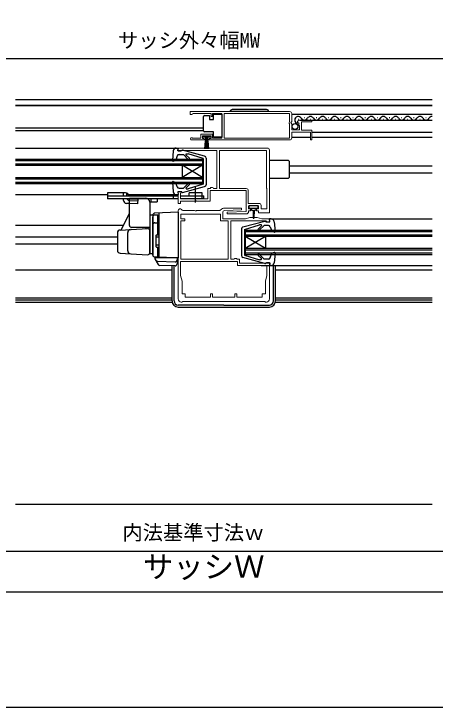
# Model space of a CAD drawing. Units: millimetres, scale not verified. Extents: x -525 to 525, y -783 to 779.
# Drawn here: x -43.5 to 164.2, y -782.9 to -440.7 of the extents above; entities that cross this region are included whole.
import ezdxf
from ezdxf.enums import TextEntityAlignment as Align

# ---------------------------------------------------------------- set-up
doc = ezdxf.new("R2010")
doc.units = ezdxf.units.MM
doc.header["$LTSCALE"] = 4
doc.layers.add('0-2_YKK_11', color=7, linetype='Continuous', lineweight=18)
for name, color, linetype in [('0-4_YKK_12', 2, 'Continuous'), ('0-5_YKK_13', 4, 'Continuous'), ('0-7_YKK_D', 6, 'Continuous'), ('0-8_YKK_ZWAK', 7, 'Continuous'), ('0-9_YSS_K', 3, 'Continuous')]:
    doc.layers.add(name, color=color, linetype=linetype)
doc.styles.add('ＭＳ ゴシック', font='')
doc.styles.get('ＭＳ ゴシック').set_extended_font_data('MS Gothic')

msp = doc.modelspace()

# ---------------------------------------------------------------- linework, layer by layer
at = {"layer": '0-2_YKK_11'}
for p, q in [((43.5, -488.901), (92.5, -488.901)), ((39.521, -537.507), (39.207, -537.193)), ((37.5, -537.9), (37.5, -581.4))]:
    msp.add_line(p, q, dxfattribs=at)
for points in [[(44.404, -501.93), (44.598, -502.001), (48.7, -502.001), (48.7, -500.001), (54.5, -500.001), (54.5, -502.001), (58.997, -502.001), (58.997, -489.801), (54.5, -489.801), (54.5, -491.401), (53.7, -491.401), (53.7, -489.801), (44.8, -489.801), (44.5, -490.101), (44.2, -490.401), (43.5, -490.401), (43.5, -488.901)], [(93.5, -489.901), (93.5, -493.732), (93.047, -494.272), (93.2, -494.601), (93.5, -494.901), (93.5, -497.901), (97.3, -497.901), (97.3, -495.701), (96.683, -495.701), (96.576, -495.442), (97.141, -494.877), (96.871, -494.409), (96.552, -494.494), (96.301, -494.283)], [(97.595, -493.101), (103.5, -493.101), (103.5, -493.901), (98.4, -493.901), (98.4, -498.101), (103.5, -498.101), (103.5, -502.901), (102.7, -502.901), (102.7, -499.001), (93.5, -499.001), (93.5, -501.901)], [(92.5, -502.901), (52.8, -502.901), (52.8, -502.101), (53.7, -502.101), (53.7, -500.801), (49.5, -500.801), (49.5, -502.101), (50.4, -502.101), (50.4, -502.901), (44.05, -502.901)], [(81.5, -506.9), (37.5, -506.9), (37.5, -508.4), (38.7, -508.4), (39, -508.1), (56.5, -508.1), (56.5, -526.8), (54.9, -526.8), (54.7, -526.6), (54.5, -526.4), (53.5, -526.4), (53.5, -526.8), (52.2, -526.8), (52.2, -532), (38.6, -532), (38.6, -529.4), (38.76, -529.204), (39, -528.91), (39, -528.4), (37.5, -528.4), (37.5, -534.3), (38.6, -534.3), (38.6, -533.1), (45.642, -533.1), (45.825, -532.98), (46.375, -532.98), (46.558, -533.1), (53.3, -533.1), (53.3, -527.9), (71, -527.9), (71, -538.169), (61.691, -538.625), (61.71, -539.4), (71.2, -539.4)], [(81.1, -508.1), (57.9, -508.1), (57.9, -526.9), (71.1, -526.9)], [(72.2, -538.4), (72.2, -537.9), (73.2, -537.9), (73.2, -536.9), (72.2, -536.9), (72.2, -535.4), (77.2, -535.4), (77.2, -536.9), (76.2, -536.9), (76.2, -537.9), (77.2, -537.9), (77.2, -538.9), (82.5, -538.9), (82.5, -507.9)], [(78.4, -535.2), (78.4, -536.9), (81.2, -536.9), (81.2, -526.9), (81.1, -526.727), (81.1, -508.1)], [(72.1, -527.9), (72.1, -534.2), (77.4, -534.2)], [(58.839, -537.04), (58.079, -537.8), (46.558, -537.8), (46.375, -537.92), (45.825, -537.92), (45.642, -537.8), (40.228, -537.8)], [(60.451, -537.785), (68.809, -537.376), (68.79, -536.6), (59.9, -536.6)], [(82.5, -581.4), (82.5, -563.4), (81, -563.4), (81, -563.8), (67.8, -563.8), (67.8, -561.8), (66.5, -561.8), (66.5, -561.4), (65.5, -561.4), (65.304, -561.56), (65.01, -561.8), (63.5, -561.8), (63.5, -542.9), (80.8, -542.9), (81, -543.1), (81.3, -543.4), (82.5, -543.4), (82.5, -541.9), (78.698, -541.9), (76.5, -541.1), (72.9, -541.1), (70.702, -541.9), (59.5, -541.9), (59.5, -538.784)], [(39, -582.9), (39.5, -582.9), (39.7, -582.7), (80.3, -582.7), (80.5, -582.9), (81, -582.9)]]:
    msp.add_lwpolyline(points, dxfattribs=at)
for points in [[(60.197, -502.001), (92.4, -502.001), (92.4, -495.001), (92.2, -494.801), (92.2, -494.201), (92.4, -494.001), (92.4, -489.801), (60.197, -489.801)], [(62.1, -561.8), (38.9, -561.8), (38.9, -542.9), (40.8, -542.9), (40.8, -541.9), (38.8, -541.9), (38.8, -539.6), (58.4, -539.6), (58.4, -542.9), (62.1, -542.9)], [(38.7, -562.9), (66.7, -562.9), (66.7, -564.9), (81.3, -564.9), (81.3, -569.801), (80.55, -572.6), (80.55, -578.9), (79, -578.9), (79, -580.5), (66.5, -580.5), (66.5, -578.9), (65.5, -578.9), (65.5, -580.5), (54.5, -580.5), (54.5, -578.9), (53.5, -578.9), (53.5, -580.5), (41, -580.5), (41, -578.9), (39.45, -578.9), (39.45, -572.6), (38.7, -569.801)]]:
    msp.add_lwpolyline(points, close=True, dxfattribs=at)
for centre, radius, start, end in [((92.5, -489.901), 1, 0.00001, 89.99999), ((97.595, -494.401), 1.3, 89.99998, 174.7841), ((44.05, -502.351), 0.55, 49.88058, 269.99997), ((92.5, -501.901), 1, 270.00001, 359.99999), ((81.5, -507.9), 1, 359.99955, 89.99953), ((71.1, -527.9), 1, 0.00001, 89.99999), ((38.5, -537.9), 1, 45.00002, 179.99999), ((59.9, -538.1), 1.5, 89.99997, 134.99996), ((77.4, -535.2), 1, 0.00001, 89.99999), ((40.228, -536.8), 1, 225.00005, 269.99999), ((60.5, -538.784), 1, 92.80159, 179.99993), ((71.2, -538.4), 1, 270.00173, 359.99999), ((39, -581.4), 1.5, 180.00001, 269.99999), ((81, -581.4), 1.5, 270.00001, 359.99999)]:
    msp.add_arc(centre, radius, start, end, dxfattribs=at)
at = {"layer": '0-4_YKK_12'}
for p, q in [((-42.753, -482.9), (162.748, -482.9)), ((-42.753, -485.9), (162.748, -485.9)), ((162.748, -485.9), (-42.753, -485.9)), ((93.498, -490.101), (162.751, -490.101)), ((96.645, -492.601), (96.845, -492.601)), ((99.645, -491.841), (99.845, -491.841)), ((102.645, -492.601), (102.845, -492.601)), ((105.645, -491.841), (105.845, -491.841)), ((108.645, -492.601), (108.845, -492.601)), ((111.645, -491.841), (111.845, -491.841)), ((114.645, -492.601), (114.845, -492.601)), ((117.645, -491.84), (117.845, -491.84)), ((117.645, -491.84), (117.845, -491.84)), ((120.645, -492.6), (120.845, -492.6)), ((123.645, -491.84), (123.845, -491.84)), ((126.645, -492.6), (126.845, -492.6)), ((129.645, -491.84), (129.845, -491.84)), ((132.645, -492.6), (132.845, -492.6)), ((135.645, -491.84), (135.845, -491.84)), ((135.645, -491.84), (135.845, -491.84)), ((138.645, -492.6), (138.845, -492.6)), ((141.644, -491.84), (141.844, -491.84)), ((141.644, -491.84), (141.844, -491.84)), ((144.644, -492.599), (144.844, -492.599)), ((147.644, -491.839), (147.844, -491.839)), ((150.644, -492.599), (150.844, -492.599)), ((153.644, -491.839), (153.844, -491.839)), ((156.644, -492.599), (156.844, -492.599)), ((159.644, -491.839), (159.844, -491.839)), ((97.595, -493.101), (162.751, -493.101)), ((-42.75, -496.9), (49.994, -496.9)), ((-42.75, -498.3), (49.994, -498.3)), ((103.5, -499.001), (162.751, -499.001)), ((93.498, -501.601), (102.7, -501.601)), ((103.5, -501.601), (162.751, -501.601)), ((-42.75, -506.9), (37.8, -506.9)), ((-42.75, -512.4), (49.5, -512.4)), ((-42.75, -513.1), (49.5, -513.1)), ((49.5, -512.4), (49.5, -524.4)), ((-42.75, -514.7), (49.5, -514.7)), ((-42.75, -515.4), (49.5, -515.4)), ((39.5, -515.4), (39.5, -521.4)), ((49.5, -521.4), (39.5, -515.4)), ((49.5, -515.4), (39.5, -521.4)), ((92.5, -515.7), (162.751, -515.7)), ((92.5, -519.1), (162.751, -519.1)), ((-42.75, -521.4), (49.5, -521.4)), ((-42.75, -522.1), (49.5, -522.1)), ((-42.75, -523.7), (49.5, -523.7)), ((-42.75, -524.4), (49.5, -524.4)), ((-42.75, -529.9), (2.6, -529.9)), ((13.09, -529.9), (29.499, -529.9)), ((25.768, -529.9), (36.599, -529.9)), ((82.5, -541.9), (162.751, -541.9)), ((-42.75, -544.9), (10.661, -544.9)), ((70.5, -547.4), (162.751, -547.4)), ((70.5, -547.4), (70.5, -559.4)), ((-42.75, -550.7), (7.5, -550.7)), ((70.5, -548.1), (162.751, -548.1)), ((70.5, -549.7), (162.751, -549.7)), ((70.5, -550.4), (162.751, -550.4)), ((70.5, -556.4), (80.5, -550.4)), ((70.5, -550.4), (80.5, -556.4)), ((80.5, -550.4), (80.5, -556.4)), ((-42.75, -554.1), (7.5, -554.1)), ((70.5, -556.4), (162.751, -556.4)), ((70.5, -557.1), (162.751, -557.1)), ((70.5, -558.7), (162.751, -558.7)), ((70.5, -559.4), (162.751, -559.4)), ((-42.75, -567), (34.5, -567)), ((78.401, -564.9), (162.751, -564.9)), ((85.5, -567), (162.751, -567)), ((-42.75, -580.9), (34.5, -580.9)), ((85.5, -580.9), (162.751, -580.9)), ((-42.75, -581.9), (34.5, -581.9)), ((-42.75, -582.9), (34.5, -582.9)), ((85.5, -581.9), (162.751, -581.9)), ((85.5, -582.9), (162.751, -582.9))]:
    msp.add_line(p, q, dxfattribs=at)
for centre, start, end in [((96.745, -493.059), 29.19937, 256.28219), ((99.745, -491.383), 209.19064, 330.80936), ((102.745, -493.059), 29.19937, 150.80063), ((105.745, -491.383), 209.19064, 330.80936), ((108.745, -493.059), 29.19937, 150.80063), ((111.745, -491.383), 209.19064, 330.80936), ((114.745, -493.059), 29.19937, 150.80063), ((114.745, -493.059), 136.40565, 150.80063), ((117.745, -491.382), 209.19064, 296.08835), ((117.745, -491.382), 209.19064, 330.80936), ((120.745, -493.059), 29.19937, 150.80063), ((123.745, -491.382), 209.19064, 330.80936), ((126.745, -493.058), 29.19937, 150.80063), ((129.745, -491.382), 209.19064, 330.80936), ((132.745, -493.058), 29.19937, 150.80063), ((132.745, -493.058), 136.40565, 150.80063), ((135.745, -491.382), 209.19064, 296.08835), ((135.745, -491.382), 209.19064, 330.80936), ((138.745, -493.058), 29.19937, 150.80063), ((138.745, -493.058), 136.40565, 150.80063), ((141.744, -491.382), 209.19064, 330.80936), ((141.744, -491.382), 209.19064, 296.08835), ((144.744, -493.058), 29.19937, 150.80063), ((147.744, -491.381), 209.19064, 330.80936), ((150.744, -493.058), 29.19937, 150.80063), ((153.744, -491.381), 209.19064, 330.80936), ((156.744, -493.058), 29.19937, 150.80063), ((156.744, -493.058), 136.40565, 150.80063), ((159.744, -491.381), 209.19064, 330.805), ((162.744, -493.057), 89.78626, 150.80063)]:
    msp.add_arc(centre, 1.718, start, end, dxfattribs=at)
at = {"layer": '0-5_YKK_13'}
for p, q in [((82.15, -488.901), (63.15, -488.901)), ((81.15, -487.901), (64.15, -487.901)), ((50.497, -490.851), (52.997, -490.851)), ((52.997, -490.851), (52.997, -492.851)), ((52.997, -492.851), (54.997, -492.851)), ((49.997, -498.351), (49.997, -497.851)), ((54.997, -498.851), (50.497, -498.851)), ((50.601, -507.301), (51.1, -501.601)), ((51.35, -501.601), (51.101, -507.296)), ((51.6, -501.601), (51.6, -507.301)), ((51.85, -501.601), (52.099, -507.296)), ((52.599, -507.301), (52.1, -501.601)), ((35.104, -508.272), (34.693, -513.071)), ((36.599, -506.9), (37.5, -506.9)), ((37.296, -508.3), (37.5, -506.9)), ((37.3, -507), (37.296, -507)), ((39.296, -508.3), (37.296, -508.3)), ((39.296, -508.3), (39.296, -508.2)), ((50.556, -510.848), (39.674, -507.91)), ((41.542, -509.8), (42.386, -509.8)), ((49.796, -512.1), (42.386, -509.8)), ((35.095, -513.378), (36.293, -512.942)), ((37.04, -510.774), (36.293, -512.942)), ((37.986, -510.1), (40.097, -510.1)), ((42.48, -512.483), (40.097, -510.1)), ((43.046, -511.918), (41.365, -510.226)), ((49.796, -512.1), (49.796, -524.7)), ((51.296, -511.813), (51.296, -524.987)), ((91.5, -513), (82.5, -513)), ((92.5, -520.8), (92.5, -514)), ((35.095, -523.422), (36.293, -523.858)), ((82.5, -521.8), (91.5, -521.8)), ((34.693, -523.729), (35.104, -528.528)), ((37.04, -526.026), (36.293, -523.858)), ((37.986, -526.7), (40.097, -526.7)), ((39.674, -528.89), (50.556, -525.952)), ((42.48, -524.317), (40.097, -526.7)), ((43.046, -524.883), (41.441, -526.488)), ((41.653, -527), (42.386, -527)), ((49.796, -524.7), (42.386, -527)), ((46.1, -533.723), (46.1, -526.068)), ((11.6, -529), (8.6, -529)), ((10.528, -530.5), (10.528, -529)), ((12.066, -529.074), (12.066, -530.5)), ((36.599, -529.9), (37.5, -529.9)), ((39.296, -528.5), (37.296, -528.5)), ((37.296, -528.5), (37.5, -529.9)), ((39.296, -528.5), (39.296, -528.601)), ((42.85, -530.5), (42.85, -529)), ((2.6, -530.5), (37.5, -530.5)), ((37.5, -532), (2.6, -532)), ((10.528, -532.717), (10.528, -532)), ((13.1, -532), (13.5, -532.018)), ((13.5, -545.1), (13.5, -531.6)), ((13.5, -531.6), (21.5, -531.6)), ((13.5, -532.018), (17.6, -532.2)), ((13.5, -532.777), (17.567, -532.942)), ((17.6, -532.2), (17.5, -534.441)), ((23.5, -533.6), (23.5, -557.9)), ((24.1, -532), (24.1, -533.5)), ((24.1, -533.5), (27.1, -533.5)), ((27.1, -532), (27.1, -533.5)), ((35.1, -530.5), (35.1, -532)), ((38.6, -530.5), (50.1, -530.5)), ((50.1, -532), (38.6, -532)), ((49.1, -530.5), (49.1, -532)), ((50.1, -532), (50.1, -530.5)), ((13.5, -534.278), (11.967, -534.216)), ((17.5, -534.441), (13.5, -534.278)), ((72.4, -535.7), (72.4, -536.2)), ((76.7, -535.4), (72.7, -535.4)), ((72.7, -536.5), (74.7, -536.5)), ((73.45, -536.5), (73.45, -537.1)), ((74.7, -536.5), (76.7, -536.5)), ((75.95, -537.1), (75.95, -536.5)), ((77, -536.2), (77, -535.7)), ((9.628, -547.066), (13.337, -539.29)), ((25, -540), (23.5, -540.053)), ((23.5, -540.053), (23.5, -559.048)), ((25, -540.003), (25, -559.698)), ((37.5, -538.6), (25.965, -539.003)), ((26, -539.871), (27.5, -539.871)), ((27.5, -549.751), (27.5, -539.851)), ((27.5, -540.375), (28, -540.375)), ((28, -538.932), (28, -560.769)), ((28, -540.375), (28, -549.751)), ((37.5, -538.6), (37.5, -561.1)), ((73.85, -537.5), (74.45, -537.5)), ((74.45, -537.5), (74.55, -541.454)), ((74.95, -537.5), (74.85, -541.454)), ((74.95, -537.5), (75.55, -537.5)), ((25, -559.751), (25, -540.871)), ((26, -543.816), (27.5, -543.816)), ((69.444, -545.848), (80.326, -542.91)), ((80.704, -543.301), (80.704, -543.2)), ((80.704, -543.301), (82.704, -543.301)), ((83.401, -541.901), (82.5, -541.901)), ((82.704, -543.301), (82.5, -541.901)), ((82.7, -542.001), (82.704, -542.001)), ((84.896, -543.273), (85.307, -548.071)), ((8.921, -547.364), (22.448, -546.656)), ((23.5, -546.1), (14.5, -546.1)), ((21.5, -546.1), (21.5, -546.705)), ((27.5, -544.335), (28, -544.335)), ((68.704, -546.814), (68.704, -559.988)), ((70.204, -547.101), (77.614, -544.801)), ((70.204, -547.101), (70.204, -559.701)), ((76.954, -546.919), (78.635, -545.227)), ((77.52, -547.483), (79.903, -545.101)), ((78.458, -544.801), (77.614, -544.801)), ((82.014, -545.101), (79.903, -545.101)), ((82.96, -545.775), (83.707, -547.943)), ((7.5, -548.862), (7.5, -557.338)), ((12.6, -557.606), (12.6, -548.595)), ((23.5, -558.547), (23.5, -547.654)), ((26.5, -550.051), (26.5, -555.451)), ((26.5, -550.751), (28, -550.751)), ((26.8, -549.751), (28, -549.751)), ((84.905, -548.379), (83.707, -547.943)), ((26.5, -554.751), (28, -554.751)), ((26.8, -555.751), (28, -555.751)), ((27.5, -560.751), (27.5, -555.751)), ((28, -555.751), (28, -560.251)), ((8.921, -558.836), (22.448, -559.545)), ((25, -559.1), (23.5, -559.048)), ((37.5, -561.1), (25.965, -560.698)), ((27.5, -560.751), (26, -560.751)), ((30.7, -561.1), (26, -561.1)), ((26, -561.1), (26, -561.6)), ((27.5, -560.251), (28, -560.251)), ((30.7, -561.1), (30.7, -560.863)), ((36.996, -561.32), (30.7, -561.1)), ((34.7, -561.24), (34.7, -561.003)), ((80.326, -563.891), (69.444, -560.953)), ((70.204, -559.701), (77.614, -562.001)), ((76.954, -559.883), (78.559, -561.488)), ((77.52, -559.318), (79.903, -561.701)), ((82.96, -561.026), (83.707, -558.859)), ((84.905, -558.422), (83.707, -558.859)), ((85.307, -558.73), (84.896, -563.529)), ((26, -561.6), (27.678, -564.328)), ((27.237, -562.759), (35.965, -563.064)), ((37, -561.32), (37, -564.065)), ((37.5, -562.901), (37, -562.901)), ((78.347, -562.001), (77.614, -562.001)), ((82.014, -561.701), (79.903, -561.701)), ((80.704, -563.501), (82.704, -563.501)), ((80.704, -563.501), (80.704, -563.601)), ((82.704, -563.501), (82.5, -564.901)), ((35.965, -565.064), (28.495, -564.803)), ((34.5, -582.4), (34.5, -565.013)), ((35.5, -582.4), (35.5, -565.048)), ((83.401, -564.901), (82.5, -564.901)), ((84.5, -582.4), (84.5, -564.901)), ((85.5, -582.4), (85.5, -564.901)), ((60, -584.4), (37.5, -584.4)), ((60, -584.4), (82.5, -584.4)), ((37.5, -585.4), (82.5, -585.4))]:
    msp.add_line(p, q, dxfattribs=at)
for points in [[(49.997, -497.851), (49.997, -491.851), (49.997, -491.351)], [(54.997, -492.851), (54.997, -490.151), (58.997, -490.151), (58.997, -501.551)], [(58.997, -501.551), (54.997, -501.551), (54.997, -498.851)], [(8.6, -529), (2.6, -529), (2.6, -532)], [(49.35, -530.5), (49.35, -529), (42.85, -529)]]:
    msp.add_lwpolyline(points, dxfattribs=at)
msp.add_lwpolyline([(53.45, -501.601), (49.75, -501.601), (49.75, -500.801), (53.45, -500.801)], close=True, dxfattribs=at)
msp.add_circle((95.148, -496.251), 1.45, dxfattribs=at)
for centre, radius, start, end in [((64.15, -488.901), 1, 90, 180), ((81.15, -488.901), 1, 0, 90), ((50.497, -491.351), 0.5, 90, 179.99999), ((50.497, -498.351), 0.5, 180.00005, 270), ((36.599, -508.4), 1.5, 90, 175.10241), ((39.596, -508.2), 0.3, 74.89298, 180), ((41.542, -510.05), 0.25, 90, 224.8301), ((34.992, -513.096), 0.3, 175.10241, 289.99999), ((37.986, -511.1), 1, 90, 160.98532), ((42.763, -512.2), 0.4, 225.00001, 44.8301), ((50.296, -511.813), 1, 0, 74.89298), ((91.5, -514), 1, 359.98601, 90), ((34.992, -523.704), 0.3, 69.99999, 184.89756), ((91.5, -520.8), 1, 270, 359.98601), ((37.986, -525.7), 1, 199.01465, 270), ((41.653, -526.7), 0.3, 134.99996, 270), ((42.763, -524.6), 0.4, 314.99996, 134.99996), ((50.296, -524.987), 1, 285.10692, 0), ((11.6, -530.5), 1.5, 0, 90), ((36.599, -528.4), 1.5, 184.89756, 270), ((39.596, -528.601), 0.3, 179.99997, 285.10692), ((12.028, -532.717), 1.5, 180, 183.16786), ((12.028, -532.717), 1.5, 183.16786, 267.67109), ((13.566, -531.3), 1.5, 207.81814, 270), ((21.5, -533.6), 2, 0, 90), ((72.7, -535.7), 0.3, 90, 180), ((72.7, -536.2), 0.3, 180, 270), ((73.85, -537.1), 0.4, 180, 270), ((75.55, -537.1), 0.4, 270, 359.99781), ((76.7, -535.7), 0.3, 0, 90), ((76.7, -536.2), 0.3, 270, 0), ((13.788, -539.505), 0.5, 125.18926, 154.5), ((26, -540.003), 1, 92, 180), ((26, -540.871), 1, 90, 180), ((26, -544.816), 1, 90, 180), ((74.7, -541.45), 0.15, 181.5265, 358.47315), ((80.404, -543.2), 0.3, 0, 105.10702), ((83.401, -543.401), 1.5, 4.89759, 90), ((9, -548.862), 1.5, 93, 180), ((9.177, -546.85), 0.5, 273, 334.5), ((14.1, -548.595), 1.5, 93, 180), ((14.5, -545.1), 1, 180, 270), ((22.5, -547.654), 1, 0, 93), ((69.704, -546.814), 1, 105.10702, 180), ((77.237, -547.201), 0.4, 135.1699, 314.99999), ((78.458, -545.051), 0.25, 315.1699, 90), ((82.014, -546.101), 1, 19.01468, 90), ((26.8, -550.051), 0.3, 90, 180), ((85.008, -548.097), 0.3, 250.00001, 4.89759), ((9, -557.338), 1.5, 180, 267), ((14.1, -557.606), 1.5, 180, 267), ((26.8, -555.451), 0.3, 180, 270), ((22.5, -558.547), 1, 267, 0), ((26, -559.698), 1, 180, 268), ((26, -559.751), 1, 180, 270), ((69.704, -559.988), 1, 180, 254.89308), ((77.237, -559.601), 0.4, 45.00004, 225.00004), ((82.014, -560.701), 1, 270, 340.98535), ((85.008, -558.704), 0.3, 355.10244, 110.00001), ((27.272, -561.76), 1, 211.59979, 268), ((28.53, -563.804), 1, 211.59979, 268), ((36, -562.065), 1, 268, 0), ((36, -564.065), 1, 268, 0), ((78.347, -561.701), 0.3, 270, 45.00004), ((80.404, -563.601), 0.3, 254.89308, 0.00003), ((83.401, -563.401), 1.5, 270, 355.10244), ((37.5, -582.4), 3, 180, 270), ((37.5, -582.4), 2, 180, 270), ((82.5, -582.4), 2, 270, 0), ((82.5, -582.4), 3, 270, 0)]:
    msp.add_arc(centre, radius, start, end, dxfattribs=at)
at = {"layer": '0-7_YKK_D'}
for p, q in [((304.999, -462.9), (-185.001, -462.9)), ((-159.501, -705.9), (279.499, -705.9)), ((-179.501, -725.9), (299.501, -725.9))]:
    msp.add_line(p, q, dxfattribs=at)
at = {"layer": '0-8_YKK_ZWAK'}
msp.add_lwpolyline([(-525, -782.9), (525, -782.9), (525, 747.1)], dxfattribs=at)
at = {"layer": '0-9_YSS_K'}
msp.add_line((162.749, -682.9), (-42.751, -682.9), dxfattribs=at)

# ---------------------------------------------------------------- texts
at = {"layer": '0-7_YKK_D', "style": 'ＭＳ ゴシック'}
for s, height, p in [('サッシ外々幅MW', 7.331, (7.868, -459.593)), ('内法基準寸法ｗ', 7.331, (9.999, -702.536)), ('サッシＷ', 11, (20.071, -722.366))]:
    msp.add_text(s, height=height, dxfattribs=at).set_placement(p, align=Align.BOTTOM_LEFT)

doc.saveas('drawing.dxf')
